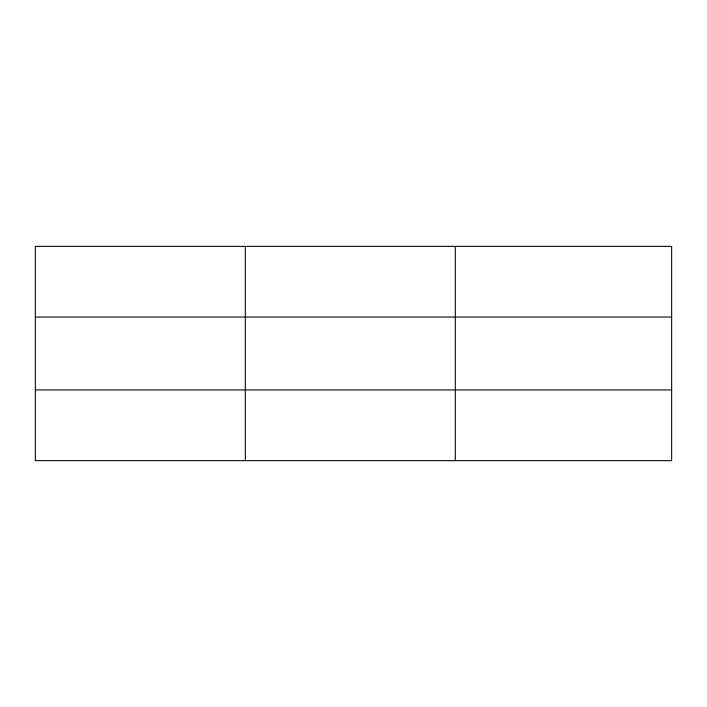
<?xml version="1.0" encoding="UTF-8"?>
<svg xmlns="http://www.w3.org/2000/svg" width="707" height="707" viewBox="0 0 707 707"><rect width="100%" height="100%" fill="white"/><g stroke="black" fill="none" stroke-linecap="round" stroke-linejoin="round"><path stroke-width="1.06" d="M245.329 460.646L245.329 246.354M455.308 460.646L455.308 246.354M671.65 317.072L671.65 246.354L35.35 246.354L35.35 460.646L671.65 460.646L671.65 317.072L35.35 317.072M35.35 389.928L671.65 389.928"/></g></svg>
